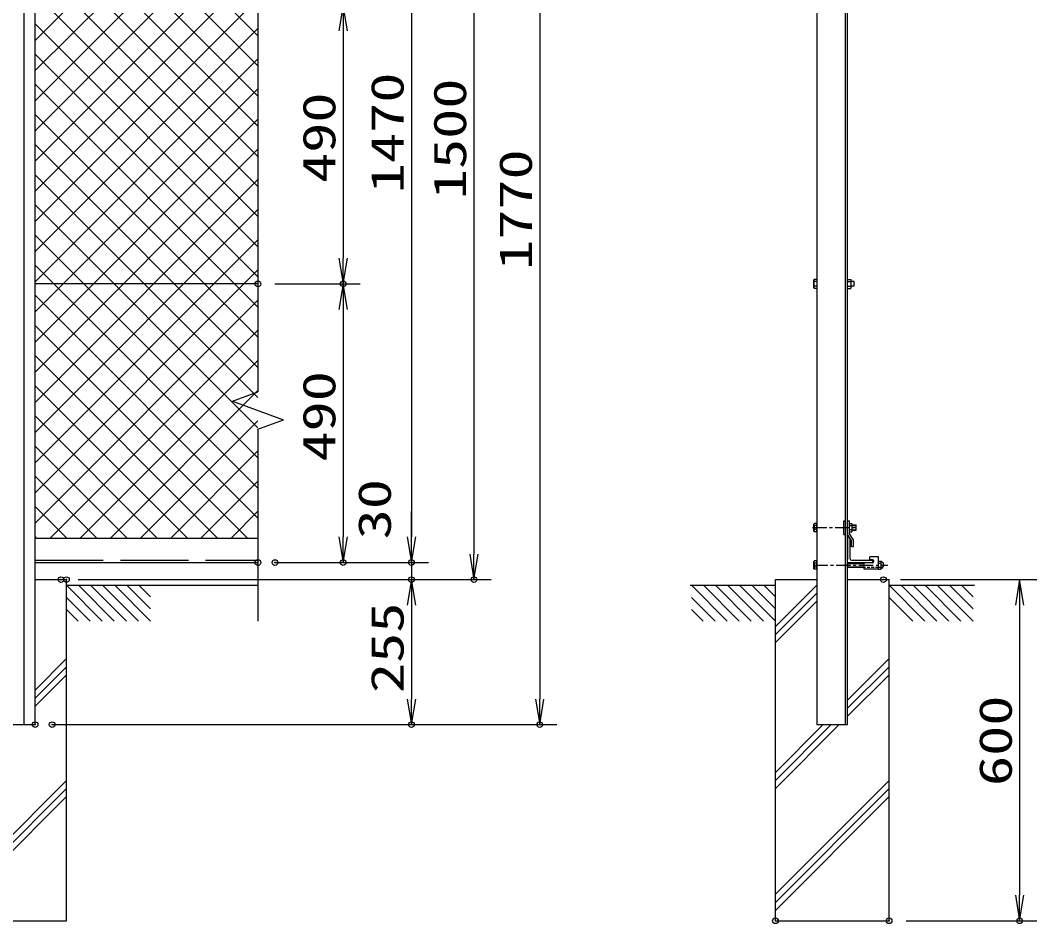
# Model space of a CAD drawing. Units: millimetres, scale not verified. Extents: x -4455 to 4455, y -3150 to 3150.
# Drawn here: x -1469 to 319, y 9 to 1598 of the extents above; entities that cross this region are included whole.
import ezdxf
from ezdxf.enums import TextEntityAlignment as Align

# ---------------------------------------------------------------- set-up
doc = ezdxf.new("R2010")
doc.units = ezdxf.units.MM
doc.header["$LTSCALE"] = 20
doc.header["$PDMODE"] = 32
doc.header["$PDSIZE"] = 10
for name, pattern in [('DASHED', [7.5, 6, -1.5]), ('USER2', [2, 1.25, -0.25, 0.25, -0.25]), ('USER3', [0.375, 0.25, -0.125])]:
    doc.linetypes.add(name, pattern=pattern)
for name, color, linetype, lineweight in [('0-0_1', 7, 'Continuous', 25), ('0-1_2', 7, 'Continuous', 25), ('0-2_0', 4, 'Continuous', 25), ('0-4_EXTCNT-LMEC0', 2, 'Continuous', 25), ('0-6_EXTCNT-L', 4, 'Continuous', 25)]:
    doc.layers.add(name, color=color, linetype=linetype, lineweight=lineweight)
doc.layers.add('0-5_DEFPOINTS', color=7, linetype='Continuous')
doc.styles.add('ＭＳ ゴシック', font='')
doc.styles.get('ＭＳ ゴシック').set_extended_font_data('MS Gothic')

# ---------------------------------------------------------------- blocks, each defined once
blk = doc.blocks.new('DARROWS')
at = {"layer": '0-2_0', "color": 2}
blk.add_line((0, 0), (-19.982, 0), dxfattribs=at)
blk.add_lwpolyline([(-20, -3.333), (0, 0), (-20, 3.333)], dxfattribs=at)
blk = doc.blocks.new('X29')
at = {"layer": '0-2_0'}
for p, q in [((63878.6, 93577.1), (70834.9, 100533.4)), ((63878.6, 94637.7), (69774.3, 100533.4)), ((63878.6, 95698.4), (68713.6, 100533.4)), ((63878.6, 96759), (67652.9, 100533.4)), ((63878.6, 97819.7), (66592.3, 100533.4)), ((63878.6, 98880.4), (65531.6, 100533.4)), ((63878.6, 99941), (64470.9, 100533.4)), ((71718.6, 92683.7), (63878.6, 100523.8)), ((71718.6, 93744.4), (64929.6, 100533.4)), ((71718.6, 94805.1), (65990.3, 100533.4)), ((71718.6, 95865.7), (67050.9, 100533.4)), ((71718.6, 96926.4), (68111.6, 100533.4)), ((71718.6, 97987), (69172.2, 100533.4)), ((71718.6, 99047.7), (70232.9, 100533.4)), ((71718.6, 100108.4), (71293.6, 100533.4)), ((63878.6, 92516.4), (71718.6, 100356.4)), ((71718.6, 91623.1), (63878.6, 99463.1)), ((63878.6, 91455.7), (71718.6, 99295.8)), ((71718.6, 90562.4), (63878.6, 98402.4)), ((63878.6, 90395.1), (71718.6, 98235.1)), ((71718.6, 89501.8), (63878.6, 97341.8)), ((63878.6, 89334.4), (71718.6, 97174.4)), ((71718.6, 88441.1), (63878.6, 96281.1)), ((63878.6, 88273.8), (71718.6, 96113.8)), ((71718.6, 87380.4), (63878.6, 95220.5)), ((63878.6, 87213.1), (71718.6, 95053.1)), ((71718.6, 86319.8), (63878.6, 94159.8)), ((63878.6, 86152.4), (71718.6, 93992.5)), ((71718.6, 85259.1), (63878.6, 93099.1)), ((63878.6, 85091.8), (71718.6, 92931.8)), ((71718.6, 84198.5), (63878.6, 92038.5)), ((63878.6, 84031.1), (71718.6, 91871.1)), ((71718.6, 83137.8), (63878.6, 90977.8)), ((63878.6, 82970.5), (71718.6, 90810.5)), ((71718.6, 82077.1), (63878.6, 89917.2)), ((63878.6, 81909.8), (71718.6, 89749.8)), ((71718.6, 81016.5), (63878.6, 88856.5)), ((63878.6, 80849.1), (71718.6, 88689.2)), ((71718.6, 79955.8), (63878.6, 87795.8)), ((63878.6, 79788.5), (71718.6, 87628.5)), ((71718.6, 78895.2), (63878.6, 86735.2)), ((63878.6, 78727.8), (71718.6, 86567.8)), ((71718.6, 77834.5), (63878.6, 85674.5)), ((63878.6, 77667.2), (71718.6, 85507.2)), ((71718.6, 76773.8), (63878.6, 84613.8)), ((63878.6, 76606.5), (71718.6, 84446.5)), ((71718.6, 75713.2), (63878.6, 83553.2)), ((63878.6, 75545.8), (71718.6, 83385.9)), ((71718.6, 74652.5), (63878.6, 82492.5)), ((63878.6, 74485.2), (71718.6, 82325.2)), ((71718.6, 73591.9), (63878.6, 81431.9)), ((63878.6, 73424.5), (71718.6, 81264.5)), ((71356.4, 72893.4), (63878.6, 80371.2)), ((64408.1, 72893.4), (71718.6, 80203.9)), ((70295.7, 72893.4), (63878.6, 79310.5)), ((65468.8, 72893.4), (71718.6, 79143.2)), ((69235.1, 72893.4), (63878.6, 78249.9)), ((66529.4, 72893.4), (71718.6, 78082.5)), ((68174.4, 72893.4), (63878.6, 77189.2)), ((67590.1, 72893.4), (71718.6, 77021.9)), ((67113.7, 72893.4), (63878.6, 76128.6)), ((68650.8, 72893.4), (71718.6, 75961.2)), ((66053.1, 72893.4), (63878.6, 75067.9)), ((69711.4, 72893.4), (71718.6, 74900.6)), ((64992.4, 72893.4), (63878.6, 74007.2)), ((70772.1, 72893.4), (71718.6, 73839.9)), ((63931.8, 72893.4), (63878.6, 72946.6))]:
    blk.add_line(p, q, dxfattribs=at)

msp = doc.modelspace()

# ---------------------------------------------------------------- linework, layer by layer
at = {"layer": '0-0_1'}
for p, q in [((-1462.85, 359.08), (-1462.85, 2129.08)), ((-1443.35, 359.08), (-1443.35, 2129.08)), ((-67.95, 2129.08), (-67.95, 359.08)), ((-17.46, 359.08), (-17.46, 2129.08)), ((-13.95, 359.08), (-13.96, 2129.08)), ((-1051.35, 1134.08), (-1443.35, 1134.08)), ((-20.76, 693.58), (-20.76, 717.58)), ((-20.76, 717.58), (-17.46, 717.58)), ((-13.96, 717.58), (-10.76, 717.58)), ((-13.96, 693.58), (-13.96, 717.58)), ((-10.76, 694.55), (-10.76, 717.58)), ((-5.67, 710.38), (0.93, 710.38)), ((-5.67, 700.78), (0.93, 700.78)), ((0.93, 700.78), (0.93, 710.38)), ((-1443.35, 687.08), (-1051.35, 687.08)), ((-20.76, 693.58), (-17.46, 693.58)), ((-6.96, 683.08), (-13.96, 693.58)), ((-3.76, 684.05), (-10.76, 694.55)), ((-6.96, 672.08), (-6.96, 683.08)), ((-3.76, 672.08), (-3.76, 684.05)), ((-6.96, 672.08), (-3.76, 672.08)), ((-1443.35, 644.08), (-1051.35, 644.08)), ((-1443.35, 614.08), (-1388.16, 614.08)), ((-1388.15, 14.08), (-1388.16, 614.08)), ((-140.96, 614.08), (-67.95, 614.08)), ((-140.96, 14.08), (-140.96, 614.08)), ((-13.96, 614.08), (59.04, 614.08)), ((59.05, 14.08), (59.04, 614.08)), ((-1388.16, 604.08), (-1051.35, 604.08)), ((-1388.15, 604.08), (-1238.15, 604.08)), ((-290.95, 604.08), (-140.95, 604.08)), ((59.05, 604.08), (209.05, 604.08)), ((-1532.35, 359.08), (-1443.35, 359.08)), ((-67.95, 359.08), (-13.95, 359.08)), ((-1588.16, 14.08), (-1388.15, 14.08)), ((-140.96, 14.08), (59.05, 14.08))]:
    msp.add_line(p, q, dxfattribs=at)
at = {"layer": '0-0_1', "color": 4}
for p, q in [((-1051.35, 2099.44), (-1051.35, 944.38)), ((-1096.35, 928), (-1051.35, 944.38)), ((-1096.35, 928), (-1006.35, 895.24)), ((-1051.35, 878.86), (-1006.35, 895.24)), ((-1051.35, 878.86), (-1051.35, 655.39)), ((-5.67, 709.42), (0.93, 709.42)), ((-5.67, 701.74), (0.93, 701.74)), ((-1051.35, 655.39), (-1051.35, 541.21)), ((-1388.16, 604.08), (-1325.28, 541.21)), ((-1366.94, 604.08), (-1304.07, 541.21)), ((-1345.73, 604.08), (-1282.86, 541.21)), ((-1324.52, 604.08), (-1261.64, 541.21)), ((-1303.3, 604.08), (-1240.43, 541.21)), ((-1282.09, 604.08), (-1240.43, 562.42)), ((-1260.87, 604.08), (-1240.43, 583.63)), ((-288.67, 604.08), (-225.8, 541.21)), ((-267.46, 604.08), (-204.59, 541.21)), ((-246.25, 604.08), (-183.38, 541.21)), ((-225.03, 604.08), (-162.16, 541.21)), ((-203.82, 604.08), (-140.95, 541.21)), ((-182.61, 604.08), (-140.95, 562.42)), ((-161.39, 604.08), (-140.95, 583.63)), ((-67.95, 604.58), (-140.96, 531.58)), ((-67.95, 590.44), (-140.96, 517.44)), ((59.04, 604.08), (121.92, 541.21)), ((80.26, 604.08), (143.13, 541.21)), ((101.47, 604.08), (164.34, 541.21)), ((122.68, 604.08), (185.56, 541.21)), ((143.9, 604.08), (206.77, 541.21)), ((165.11, 604.08), (206.77, 562.42)), ((186.33, 604.08), (206.77, 583.63)), ((-1388.16, 582.86), (-1346.5, 541.21)), ((-288.67, 582.86), (-247.02, 541.21)), ((-67.95, 576.3), (-140.96, 503.3)), ((59.04, 582.86), (100.7, 541.21)), ((-1388.16, 561.65), (-1367.71, 541.21)), ((-288.67, 561.65), (-268.23, 541.21)), ((-1443.35, 419.89), (-1388.16, 475.08)), ((-13.95, 402.08), (59.04, 475.08)), ((-1443.35, 405.74), (-1388.16, 460.94)), ((-13.95, 387.94), (59.04, 460.94)), ((-1443.35, 391.6), (-1388.16, 446.79)), ((-13.95, 373.79), (59.04, 446.79)), ((-140.96, 260.93), (-42.81, 359.08)), ((-140.96, 246.79), (-28.67, 359.08)), ((-140.96, 275.08), (-56.95, 359.08)), ((-1588.16, 60.72), (-1388.15, 260.72)), ((-140.96, 60.72), (59.05, 260.72)), ((-1588.16, 46.57), (-1388.15, 246.58)), ((-140.96, 46.57), (59.05, 246.58)), ((-1588.16, 32.43), (-1388.15, 232.43)), ((-140.96, 32.43), (59.05, 232.43))]:
    msp.add_line(p, q, dxfattribs=at)
at = {"layer": '0-0_1', "color": 4, "linetype": 'USER2'}
for p, q in [((-75.63, 705.58), (3.78, 705.58)), ((-73.95, 639.58), (56.8, 639.58))]:
    msp.add_line(p, q, dxfattribs=at)
at = {"layer": '0-0_1', "linetype": 'DASHED'}
msp.add_line((-1443.35, 648.08), (-1051.35, 648.08), dxfattribs=at)
at = {"layer": '0-0_1'}
msp.add_arc((42.58, 639.7), 6.88, 293.49929, 65.9713, dxfattribs=at)
at = {"layer": '0-1_2'}
for p, q in [((-73.55, 1141.01), (-72.94, 1142.08)), ((-73.55, 1127.15), (-73.55, 1141.01)), ((-73.55, 1127.15), (-72.94, 1126.08)), ((-67.95, 1142.08), (-72.94, 1142.08)), ((-67.95, 1138.08), (-72.94, 1138.08)), ((-67.95, 1130.08), (-72.93, 1130.08)), ((-13.95, 1142.08), (-8.17, 1142.08)), ((-13.95, 1138.08), (-8.17, 1138.08)), ((-13.95, 1130.08), (-8.17, 1130.08)), ((-7.55, 1127.15), (-8.17, 1126.08)), ((-2.48, 1138.08), (-7.55, 1138.08)), ((-2.48, 1130.08), (-7.55, 1130.08)), ((-2.48, 1130.08), (-2.48, 1138.08)), ((-67.95, 1126.08), (-72.94, 1126.08)), ((-13.95, 1126.08), (-8.17, 1126.08)), ((-73.04, 711.87), (-72.48, 712.84)), ((-73.04, 699.29), (-73.04, 711.87)), ((-73.04, 699.29), (-72.48, 698.32)), ((-67.95, 712.84), (-72.48, 712.84)), ((-67.95, 709.21), (-72.48, 709.21)), ((-67.95, 701.95), (-72.48, 701.95)), ((-67.95, 698.32), (-72.48, 698.32)), ((-67.95, 698.32), (-67.95, 712.84)), ((-10.76, 712.84), (-6.23, 712.84)), ((-10.76, 698.32), (-10.76, 712.84)), ((-10.76, 709.21), (-6.23, 709.21)), ((-10.76, 701.95), (-6.23, 701.95)), ((-10.76, 698.32), (-6.23, 698.32)), ((-5.67, 699.29), (-6.23, 698.32)), ((-73.04, 645.86), (-72.48, 646.83)), ((-73.04, 633.28), (-73.04, 645.86)), ((-67.95, 646.83), (-72.48, 646.83)), ((-67.95, 632.3), (-67.95, 646.83)), ((40.26, 632.34), (40.26, 646.81)), ((40.26, 646.81), (44.76, 646.81)), ((45.32, 645.84), (44.76, 646.81)), ((45.32, 633.31), (45.32, 645.84)), ((-73.04, 633.28), (-72.48, 632.3)), ((-67.95, 643.2), (-72.48, 643.2)), ((-67.95, 635.93), (-72.48, 635.93)), ((-67.95, 632.3), (-72.48, 632.3)), ((-13.96, 643.15), (15.26, 643.15)), ((-13.96, 635.92), (15.26, 635.92)), ((40.26, 643.19), (44.76, 643.2)), ((40.26, 635.96), (40.26, 643.19)), ((40.26, 635.96), (44.81, 635.96)), ((40.26, 632.34), (44.76, 632.34)), ((45.32, 633.31), (44.76, 632.34))]:
    msp.add_line(p, q, dxfattribs=at)
at = {"layer": '0-1_2', "color": 4}
for p, q in [((-13.95, 642.43), (15.26, 642.43)), ((-13.95, 636.64), (15.26, 636.64))]:
    msp.add_line(p, q, dxfattribs=at)
at = {"layer": '0-1_2'}
for points in [[(-7.55, 1127.15), (-7.55, 1141.01), (-8.17, 1142.08)], [(-5.67, 699.29), (-5.67, 711.87), (-6.23, 712.84)]]:
    msp.add_lwpolyline(points, dxfattribs=at)
for centre, radius, start, end in [((-66.32, 1141.01), 7.23, 179.99992, 203.88486), ((-60.36, 1134.08), 13.19, 162.35463, 197.65355), ((-66.32, 1127.15), 7.23, 156.1122, 179.99992), ((-14.79, 1141.01), 7.23, 336.12625, 0), ((-14.79, 1127.15), 7.23, 0, 23.88957), ((-20.8, 1134.08), 13.25, 342.41266, 17.55417), ((-66.47, 711.87), 6.57, 179.99995, 203.88541), ((-61.06, 705.58), 11.98, 162.35554, 197.65401), ((-66.47, 699.29), 6.57, 156.11305, 179.99995), ((-12.24, 711.87), 6.57, 336.11459, 0.00005), ((-17.65, 705.58), 11.98, 342.34599, 17.64446), ((-12.24, 699.29), 6.57, 0.00005, 23.88695), ((-66.47, 645.86), 6.57, 179.99995, 203.88541), ((38.78, 645.84), 6.54, 336.03483, 359.99988), ((-61.06, 639.57), 11.98, 162.35554, 197.65401), ((-66.47, 633.28), 6.57, 156.11305, 179.99995), ((32.28, 639.47), 13.02, 344.30696, 16.61102), ((38.78, 633.31), 6.57, 359.99988, 23.62857)]:
    msp.add_arc(centre, radius, start, end, dxfattribs=at)
at = {"layer": '0-2_0', "color": 2}
for p, q in [((-781.28, 2069.08), (-781.28, 689.08)), ((-671.28, 2069.08), (-671.28, 659.08)), ((-781.28, 689.08), (-781.28, 734.08)), ((-781.28, 644.08), (-781.28, 614.08)), ((-781.28, 569.08), (-781.28, 524.08)), ((288.72, 569.08), (288.72, 59.08))]:
    msp.add_line(p, q, dxfattribs=at)
at = {"layer": '0-2_0', "color": 7}
for p, q in [((-13.96, 694.38), (-13.96, 649.38)), ((-12.96, 689.08), (-13.96, 689.08)), ((-9.96, 686.08), (-9.96, 651.08)), ((-13.96, 644.08), (31.04, 644.08)), ((-6.96, 648.08), (28.04, 648.08)), ((25.26, 648.88), (25.26, 653.88)), ((40.26, 653.88), (25.26, 653.88)), ((29.66, 648.88), (25.26, 648.88)), ((31.04, 644.08), (31.04, 645.08)), ((40.26, 632.28), (40.26, 653.88)), ((29.66, 643.68), (15.26, 643.68))]:
    msp.add_line(p, q, dxfattribs=at)
at = {"layer": '0-2_0', "color": 1}
for p, q in [((-1021.35, 644.08), (-751.28, 644.08)), ((-991.35, 644.08), (-751.28, 644.08)), ((-1367.85, 614.08), (-751.28, 614.08)), ((-1358.16, 614.08), (-641.28, 614.08)), ((79.04, 614.08), (318.72, 614.08)), ((89.05, 14.08), (318.72, 14.08))]:
    msp.add_line(p, q, dxfattribs=at)
at = {"layer": '0-2_0', "color": 7, "linetype": 'USER3'}
msp.add_line((40.26, 635.48), (15.26, 635.48), dxfattribs=at)
at = {"layer": '0-2_0', "color": 7}
msp.add_lwpolyline([(40.26, 632.28), (15.26, 632.28), (15.26, 643.68)], dxfattribs=at)
for centre, radius, start, end in [((-12.96, 686.08), 3, 0, 90), ((-6.96, 651.08), 3, 180, 270), ((28.04, 645.08), 3, 0, 90), ((29.66, 646.28), 2.6, 270, 90)]:
    msp.add_arc(centre, radius, start, end, dxfattribs=at)
at = {"layer": '0-4_EXTCNT-LMEC0'}
for p, q in [((-555.61, 2084.08), (-555.61, 404.08)), ((-901.35, 1579.08), (-901.35, 1179.08)), ((-901.35, 1089.08), (-901.35, 689.08)), ((-781.28, 569.08), (-781.28, 404.08))]:
    msp.add_line(p, q, dxfattribs=at)
at = {"layer": '0-4_EXTCNT-LMEC0', "color": 1}
for p, q in [((-1021.35, 1134.08), (-871.35, 1134.08)), ((-1021.35, 1134.08), (-871.35, 1134.08)), ((-1021.35, 644.08), (-871.35, 644.08)), ((-1358.16, 614.08), (-751.28, 614.08)), ((-1413.35, 359.08), (-751.28, 359.08)), ((-1383.35, 359.08), (-525.61, 359.08))]:
    msp.add_line(p, q, dxfattribs=at)
at = {"layer": '0-5_DEFPOINTS'}
for p in [(-1051.35, 1134.08), (-901.35, 1134.08), (-1051.35, 644.08), (-1021.35, 644.08), (-901.35, 644.08), (-781.28, 644.08), (-1397.85, 614.08), (-1388.16, 614.08), (-781.28, 614.08), (-671.28, 614.08), (49.04, 614.08), (-1443.35, 359.08), (-1413.35, 359.08), (-781.28, 359.08), (-555.61, 359.08), (-140.96, 14.08), (59.05, 14.08), (288.72, 14.08)]:
    msp.add_point(p, dxfattribs=at)

# ---------------------------------------------------------------- block references
at = {"layer": '0-2_0', "xscale": 2.25, "yscale": 2.25}
for p, rotation in [((-781.28, 644.08), 270), ((-781.28, 644.08), 270), ((-671.28, 614.08), 270), ((-781.28, 614.08), 90), ((288.72, 614.08), 90), ((288.72, 14.08), 270)]:
    msp.add_blockref('DARROWS', p, dxfattribs=dict(at, rotation=rotation))
at = {"layer": '0-4_EXTCNT-LMEC0', "xscale": 2.25, "yscale": 2.25}
for p, rotation in [((-901.35, 1624.08), 90), ((-901.35, 1134.08), 270), ((-901.35, 1134.08), 90), ((-901.35, 644.08), 270), ((-781.28, 614.08), 90), ((-781.28, 359.08), 270), ((-555.61, 359.08), 270)]:
    msp.add_blockref('DARROWS', p, dxfattribs=dict(at, rotation=rotation))
at = {"layer": '0-6_EXTCNT-L', "xscale": 0.05, "yscale": 0.05}
msp.add_blockref('X29', (-4637.28, -2957.59), dxfattribs=at)

# ---------------------------------------------------------------- texts
at = {"layer": '0-2_0', "color": 3, "style": 'ＭＳ ゴシック', "width": 1.35}
for s, p in [('1470', (-777.67, 1293.58)), ('1500', (-667.67, 1283.08)), ('30', (-800.17, 684.91)), ('600', (292.33, 251.08))]:
    msp.add_text(s, height=57.77, rotation=90, dxfattribs=at).set_placement(p, align=Align.BOTTOM_LEFT)
at = {"layer": '0-4_EXTCNT-LMEC0', "color": 3, "style": 'ＭＳ ゴシック', "width": 1.35}
for s, p in [('490', (-897.75, 1311.58)), ('1770', (-552.01, 1158.58)), ('490', (-897.75, 821.58)), ('255', (-777.67, 414.58))]:
    msp.add_text(s, height=57.77, rotation=90, dxfattribs=at).set_placement(p, align=Align.BOTTOM_LEFT)

doc.saveas('drawing.dxf')
